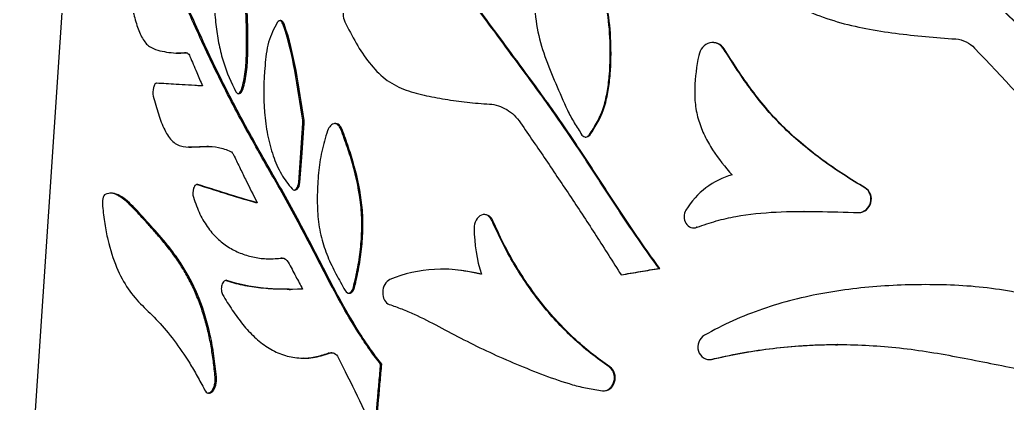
# Model space of a CAD drawing. Header units: millimetres. Extents: x -54 to 586, y 8 to 412.
# Drawn here: x 296.11 to 326.8, y 175.41 to 187.34 of the extents above; entities that cross this region are included whole.
import ezdxf

# ---------------------------------------------------------------- set-up
doc = ezdxf.new("R2010")
doc.units = ezdxf.units.MM
doc.layers.add('OUTLINE', color=7, linetype='Continuous', lineweight=25)

msp = doc.modelspace()

# ---------------------------------------------------------------- linework, layer by layer
at = {"layer": 'OUTLINE'}
for p, q in [((298.54819, 204.68356), (296.10678, 167.97387)), ((300.9822, 186.30197), (301.22313, 186.30748)), ((301.26725, 186.30748), (301.22313, 186.30748)), ((301.27584, 186.30788), (301.22456, 186.30788)), ((301.26725, 186.30748), (301.27536, 186.30632)), ((301.78647, 185.27932), (301.74324, 185.27932)), ((313.8251, 183.75038), (313.80022, 183.75038)), ((301.96823, 183.39419), (301.92544, 183.39419)), ((303.48835, 181.64236), (303.44799, 181.64236)), ((317.16104, 180.88198), (317.14132, 180.88198)), ((304.26308, 179.92083), (304.22403, 179.92083)), ((315.99581, 179.604), (315.97438, 179.604)), ((310.45405, 179.42106), (310.42432, 179.42106)), ((304.47592, 178.95078), (304.51794, 178.95078)), ((306.51226, 179.009), (306.47664, 179.009)), ((321.5321, 177.23397), (321.51768, 177.23397)), ((305.69661, 176.96814), (305.76867, 176.9783)), ((305.73325, 176.96814), (305.69661, 176.96814)), ((305.80548, 176.98152), (305.76845, 176.98152)), ((307.35705, 176.62031), (307.32287, 176.62031)), ((317.54547, 176.76797), (317.59098, 176.77494)), ((302.22167, 176.22597), (302.17986, 176.22597))]:
    msp.add_line(p, q, dxfattribs=at)
at = {"layer": 'OUTLINE', "flags": 128}
for points in [[(304.77732, 182.27596), (304.84288, 183.19792), (304.87565, 183.65891), (304.9084, 184.11989)], [(304.81572, 182.27596), (304.88126, 183.19792), (304.91401, 183.65891), (304.94675, 184.11989)]]:
    msp.add_lwpolyline(points, dxfattribs=at)
at = {"layer": 'OUTLINE'}
for points, knots in [([(330.26315, 183.92261), (330.25051, 183.93722), (329.94528, 184.29014), (329.32286, 184.95822), (328.39859, 185.9262), (327.39002, 186.93006), (326.30289, 187.97278), (325.14248, 189.05735), (323.97918, 190.12926), (322.82045, 191.19391), (321.67573, 192.25975), (320.54481, 193.32525), (319.41973, 194.38023), (318.3026, 195.42399), (317.19359, 196.45301), (316.1062, 197.45124), (315.0422, 198.41944), (314.00493, 199.36061), (312.98225, 200.28545), (311.97035, 201.19886), (310.97122, 202.0997), (309.98777, 202.98555), (309.02597, 203.85146), (308.40731, 204.40848), (308.09808, 204.68689)], [0, 0, 0, 0, 0.001778, 0.04294951, 0.08410389, 0.12521492, 0.17440964, 0.22363326, 0.27286984, 0.32209817, 0.37129722, 0.42050971, 0.4697558, 0.51900867, 0.56824613, 0.61745114, 0.66481605, 0.71220548, 0.75959224, 0.80695424, 0.85520189, 0.90348147, 0.95175734, 1, 1, 1, 1]), ([(332.76131, 180.84738), (332.53465, 181.15516), (332.30686, 181.4618), (331.83882, 182.06385), (331.60077, 182.36117), (330.87494, 183.24236), (330.37553, 183.81549), (329.35208, 184.9384), (328.82789, 185.48806), (327.76085, 186.56905), (327.21723, 187.10063), (325.57531, 188.66981), (324.46402, 189.68343), (322.26911, 191.70997), (321.19052, 192.7321), (319.05955, 194.74369), (318.00187, 195.72955), (316.4285, 197.17582), (315.90586, 197.65351), (314.87336, 198.59463), (314.3629, 199.05843), (312.85024, 200.43009), (311.86685, 201.3185), (309.95703, 203.04227), (309.03045, 203.8775), (308.13673, 204.68356)], [0, 0, 0, 0, 0.03125, 0.03125, 0.0625, 0.0625, 0.125, 0.125, 0.1875, 0.1875, 0.25, 0.25, 0.375, 0.375, 0.5, 0.5, 0.625, 0.625, 0.6875, 0.6875, 0.75, 0.75, 0.875, 0.875, 1, 1, 1, 1]), ([(315.97438, 179.604), (315.79789, 179.84609), (315.62276, 180.08848), (315.28087, 180.57882), (315.11347, 180.82622), (314.61594, 181.57011), (314.292, 182.06964), (313.64395, 183.0621), (313.31951, 183.55442), (312.65738, 184.51738), (312.31861, 184.98702), (311.63898, 185.9143), (311.29786, 186.37144), (310.62569, 187.28393), (310.29525, 187.74039), (309.32271, 189.11087), (308.69411, 190.02098), (307.45255, 191.79317), (306.84514, 192.65944), (305.67934, 194.3761), (305.12014, 195.22254), (304.30471, 196.44442), (304.03733, 196.84361), (303.51593, 197.62924), (303.26247, 198.0173), (302.76837, 198.77808), (302.52612, 199.1462), (302.155, 199.63338), (302.0313, 199.78541), (301.78035, 200.05179), (301.65123, 200.15905), (301.52544, 200.26446)], [0, 0, 0, 0, 0.03125, 0.03125, 0.0625, 0.0625, 0.125, 0.125, 0.1875, 0.1875, 0.25, 0.25, 0.3125, 0.3125, 0.375, 0.375, 0.5, 0.5, 0.625, 0.625, 0.75, 0.75, 0.8125, 0.8125, 0.875, 0.875, 0.9375, 0.9375, 0.96875, 0.96875, 1, 1, 1, 1]), ([(315.9958, 179.604), (315.81962, 179.84604), (315.64479, 180.08839), (315.30351, 180.57862), (315.13641, 180.82596), (314.63977, 181.56968), (314.31642, 182.06908), (313.66955, 183.06132), (313.3457, 183.55354), (312.68476, 184.51636), (312.34658, 184.98595), (311.66811, 185.91314), (311.32756, 186.37024), (310.6565, 187.28266), (310.32661, 187.73909), (309.35569, 189.10945), (308.72815, 190.01951), (307.48862, 191.7917), (306.88219, 192.65798), (305.71824, 194.37469), (305.15992, 195.2212), (304.34576, 196.44323), (304.07878, 196.84249), (303.55816, 197.62826), (303.30507, 198.01638), (302.8117, 198.77733), (302.5698, 199.14559), (302.1992, 199.63298), (302.07564, 199.7851), (301.825, 200.05166), (301.69602, 200.15899), (301.57036, 200.26446)], [0, 0, 0, 0, 0.03125, 0.03125, 0.0625, 0.0625, 0.125, 0.125, 0.1875, 0.1875, 0.25, 0.25, 0.3125, 0.3125, 0.375, 0.375, 0.5, 0.5, 0.625, 0.625, 0.75, 0.75, 0.8125, 0.8125, 0.875, 0.875, 0.9375, 0.9375, 0.96875, 0.96875, 1, 1, 1, 1]), ([(313.80022, 183.75038), (313.89132, 183.88835), (313.98261, 184.02631), (314.14201, 184.31756), (314.20773, 184.47298), (314.30836, 184.80153), (314.34403, 184.96801), (314.39964, 185.3033), (314.41905, 185.47221), (314.45923, 185.98163), (314.46395, 186.32415), (314.44178, 186.99867), (314.41016, 187.33217), (314.28733, 187.98814), (314.19721, 188.31403), (313.97551, 188.93705), (313.84453, 189.23532), (313.549, 189.80897), (313.38482, 190.08634), (313.02883, 190.6122), (312.83199, 190.85427), (312.63514, 191.09456)], [0, 0, 0, 0, 0.0625, 0.0625, 0.125, 0.125, 0.1875, 0.1875, 0.25, 0.25, 0.375, 0.375, 0.5, 0.5, 0.625, 0.625, 0.75, 0.75, 0.875, 0.875, 1, 1, 1, 1]), ([(313.8251, 183.75038), (313.9161, 183.88838), (314.00728, 184.02639), (314.16646, 184.31768), (314.23208, 184.47309), (314.33255, 184.80161), (314.36816, 184.96805), (314.42369, 185.30327), (314.44308, 185.47213), (314.48322, 185.9814), (314.48795, 186.32384), (314.46588, 186.99822), (314.43436, 187.33165), (314.31184, 187.98749), (314.22193, 188.31333), (314.00066, 188.93639), (313.86991, 189.23471), (313.57487, 189.80844), (313.41096, 190.08586), (313.05543, 190.61195), (312.85881, 190.85415), (312.66218, 191.09456)], [0, 0, 0, 0, 0.0625, 0.0625, 0.125, 0.125, 0.1875, 0.1875, 0.25, 0.25, 0.375, 0.375, 0.5, 0.5, 0.625, 0.625, 0.75, 0.75, 0.875, 0.875, 1, 1, 1, 1]), ([(307.32287, 176.62031), (307.21488, 176.76182), (307.10777, 176.90333), (306.90006, 177.19212), (306.79998, 177.34003), (306.50863, 177.79177), (306.32463, 178.1017), (305.79255, 179.0462), (305.46418, 179.69573), (304.97044, 180.64851), (304.80529, 180.9619), (304.47116, 181.57576), (304.30264, 181.87682), (303.79855, 182.76895), (303.46462, 183.34776), (302.82646, 184.50348), (302.52332, 185.08349), (301.95108, 186.25314), (301.67969, 186.83953), (301.16364, 188.00339), (300.91863, 188.58056), (300.56806, 189.43058), (300.45399, 189.71116), (300.23153, 190.26604), (300.12233, 190.53838), (300.01706, 190.80958)], [0, 0, 0, 0, 0.03125, 0.03125, 0.0625, 0.0625, 0.125, 0.125, 0.25, 0.25, 0.3125, 0.3125, 0.375, 0.375, 0.5, 0.5, 0.625, 0.625, 0.75, 0.75, 0.875, 0.875, 0.9375, 0.9375, 1, 1, 1, 1]), ([(307.35705, 176.62031), (307.24923, 176.76183), (307.14228, 176.90335), (306.93489, 177.19214), (306.83498, 177.34005), (306.5441, 177.79178), (306.36042, 178.10167), (305.82926, 179.04607), (305.50148, 179.69549), (305.00861, 180.64816), (304.84375, 180.96152), (304.51019, 181.57536), (304.34196, 181.87641), (303.83871, 182.76854), (303.50531, 183.34738), (302.86817, 184.50314), (302.56552, 185.08316), (301.99423, 186.25284), (301.72329, 186.83923), (301.20811, 188.00314), (300.9635, 188.58033), (300.61352, 189.43042), (300.49964, 189.71103), (300.27755, 190.26596), (300.16852, 190.53834), (300.06343, 190.80958)], [0, 0, 0, 0, 0.03125, 0.03125, 0.0625, 0.0625, 0.125, 0.125, 0.25, 0.25, 0.3125, 0.3125, 0.375, 0.375, 0.5, 0.5, 0.625, 0.625, 0.75, 0.75, 0.875, 0.875, 0.9375, 0.9375, 1, 1, 1, 1]), ([(312.25892, 190.86315), (312.24654, 190.54578), (312.23194, 190.22845), (312.18236, 189.5942), (312.15373, 189.27715), (312.1129, 188.64273), (312.09934, 188.32538), (312.10931, 187.68995), (312.13524, 187.37592), (312.29872, 186.46947), (312.52996, 185.90675), (312.88192, 185.07179), (312.99933, 184.79312), (313.19519, 184.38803), (313.26579, 184.25652), (313.41785, 184.00065), (313.49845, 183.87568), (313.57933, 183.7507)], [0, 0, 0, 0, 0.125, 0.125, 0.25, 0.25, 0.375, 0.375, 0.5, 0.5, 0.75, 0.75, 0.875, 0.875, 0.9375, 0.9375, 1, 1, 1, 1]), ([(302.3654, 189.51449), (302.30839, 189.32697), (302.26449, 189.13274), (302.19931, 188.7324), (302.17809, 188.52441), (302.15605, 188.1153), (302.15488, 187.91235), (302.16957, 187.50921), (302.1856, 187.30851), (302.23254, 186.9221), (302.26345, 186.73467), (302.33987, 186.37073), (302.38568, 186.19335), (302.54282, 185.68314), (302.67228, 185.37569), (302.82574, 185.09665)], [0, 0, 0, 0, 0.125, 0.125, 0.25, 0.25, 0.375, 0.375, 0.5, 0.5, 0.625, 0.625, 0.75, 0.75, 1, 1, 1, 1]), ([(302.99588, 185.16931), (303.05362, 185.34172), (303.09177, 185.52621), (303.1387, 185.90552), (303.14773, 186.09348), (303.15501, 186.46812), (303.15302, 186.65479), (303.15107, 187.02834), (303.15107, 187.21523), (303.13572, 187.58718), (303.12025, 187.77072), (303.05366, 188.11324), (302.9981, 188.26936), (302.88329, 188.56737), (302.82395, 188.7136), (302.75718, 188.95652), (302.73858, 189.04262), (302.71394, 189.22226), (302.70819, 189.31497), (302.7091, 189.41065)], [0, 0, 0, 0, 0.125, 0.125, 0.25, 0.25, 0.375, 0.375, 0.5, 0.5, 0.625, 0.625, 0.75, 0.75, 0.875, 0.875, 0.9375, 0.9375, 1, 1, 1, 1]), ([(303.03721, 185.16931), (303.0948, 185.3415), (303.13288, 185.52569), (303.17978, 185.90442), (303.18884, 186.09208), (303.1962, 186.46614), (303.19425, 186.65249), (303.19233, 187.02544), (303.19236, 187.21203), (303.1773, 187.58339), (303.162, 187.76693), (303.09626, 188.10918), (303.04112, 188.26548), (302.9263, 188.56432), (302.86684, 188.71054), (302.79947, 188.95522), (302.7807, 189.04226), (302.75611, 189.22155), (302.7503, 189.31441), (302.75122, 189.41065)], [0, 0, 0, 0, 0.125, 0.125, 0.25, 0.25, 0.375, 0.375, 0.5, 0.5, 0.625, 0.625, 0.75, 0.75, 0.875, 0.875, 0.9375, 0.9375, 1, 1, 1, 1]), ([(318.69976, 189.41598), (318.76807, 189.27668), (318.83654, 189.1374), (318.98899, 188.87081), (319.07448, 188.74467), (319.26858, 188.5101), (319.37692, 188.40012), (319.60578, 188.19581), (319.72569, 188.10203), (320.10036, 187.84323), (320.37262, 187.70037), (320.93267, 187.45857), (321.22009, 187.3594), (322.098, 187.10347), (322.70817, 186.99315), (323.94311, 186.83534), (324.56768, 186.78686), (325.19578, 186.73721)], [0, 0, 0, 0, 0.0625, 0.0625, 0.125, 0.125, 0.1875, 0.1875, 0.25, 0.25, 0.375, 0.375, 0.5, 0.5, 0.75, 0.75, 1, 1, 1, 1]), ([(299.50785, 188.13413), (299.544, 187.96586), (299.58098, 187.79775), (299.66008, 187.46971), (299.70213, 187.30964), (299.79844, 187.0126), (299.85319, 186.87677), (299.98456, 186.64638), (300.05777, 186.56159), (300.21905, 186.44845), (300.30666, 186.41524), (300.48595, 186.36446), (300.57823, 186.34765), (300.7668, 186.31618), (300.86325, 186.30349), (301.06162, 186.29696), (301.16346, 186.30225), (301.26725, 186.30749)], [0, 0, 0, 0, 0.125, 0.125, 0.25, 0.25, 0.375, 0.375, 0.5, 0.5, 0.625, 0.625, 0.75, 0.75, 0.875, 0.875, 1, 1, 1, 1]), ([(306.54041, 187.92818), (306.48431, 187.95835), (306.42129, 187.95905), (306.3044, 187.89921), (306.25341, 187.84082), (306.18204, 187.6921), (306.16233, 187.60451), (306.15928, 187.42841), (306.17622, 187.3434), (306.20953, 187.27333)], [0, 0, 0, 0, 0.25, 0.25, 0.5, 0.5, 0.75, 0.75, 1, 1, 1, 1]), ([(304.1114, 187.25202), (304.0087, 187.05906), (303.90552, 186.86588), (303.7745, 186.4015), (303.75012, 186.15695), (303.69003, 185.42066), (303.67756, 184.93497), (303.733, 184.22006), (303.76451, 183.98186), (303.85392, 183.5291), (303.91169, 183.31293), (304.05432, 182.90091), (304.13875, 182.70601), (304.33747, 182.36557), (304.45319, 182.2188), (304.57054, 182.07217)], [0, 0, 0, 0, 0.125, 0.125, 0.25, 0.25, 0.5, 0.5, 0.625, 0.625, 0.75, 0.75, 0.875, 0.875, 1, 1, 1, 1]), ([(304.3202, 187.20617), (304.29998, 187.26096), (304.26522, 187.29938), (304.18678, 187.31716), (304.14425, 187.29535), (304.1114, 187.25202)], [0, 0, 0, 0, 0.5, 0.5, 1, 1, 1, 1]), ([(304.28066, 187.20617), (304.27088, 187.22696), (304.25132, 187.26857), (304.21585, 187.30175), (304.19247, 187.30426), (304.1857, 187.30498)], [0, 0, 0, 0, 0.4150452, 0.83076568, 1, 1, 1, 1]), ([(306.20953, 187.27333), (306.32286, 187.04608), (306.43747, 186.81909), (306.68813, 186.38962), (306.82343, 186.18616), (307.12135, 185.80969), (307.28528, 185.63881), (307.63946, 185.36271), (307.83143, 185.25603), (308.24234, 185.09509), (308.45492, 185.03933), (308.88761, 184.9434), (309.10768, 184.90212), (309.55419, 184.82671), (309.78027, 184.7933), (310.23902, 184.74292), (310.47185, 184.72742), (310.7071, 184.7121)], [0, 0, 0, 0, 0.125, 0.125, 0.25, 0.25, 0.375, 0.375, 0.5, 0.5, 0.625, 0.625, 0.75, 0.75, 0.875, 0.875, 1, 1, 1, 1]), ([(304.90446, 184.21052), (304.81971, 184.72495), (304.74723, 185.2453), (304.56032, 186.26163), (304.44583, 186.7569), (304.28066, 187.20617)], [0, 0, 0, 0, 0.5, 0.5, 1, 1, 1, 1]), ([(304.94282, 184.21052), (304.85824, 184.72491), (304.78592, 185.2452), (304.59939, 186.26149), (304.48512, 186.75679), (304.3202, 187.20617)], [0, 0, 0, 0, 0.5, 0.5, 1, 1, 1, 1]), ([(318.0018, 186.42526), (317.95319, 186.50222), (317.88502, 186.56298), (317.72603, 186.63149), (317.63526, 186.63843), (317.46696, 186.59432), (317.38817, 186.54323), (317.26904, 186.40508), (317.22826, 186.31846), (317.20931, 186.22599)], [0, 0, 0, 0, 0.25, 0.25, 0.5, 0.5, 0.75, 0.75, 1, 1, 1, 1]), ([(317.98314, 186.42526), (317.95113, 186.4668), (317.88704, 186.54997), (317.75853, 186.61962), (317.66957, 186.62316), (317.6313, 186.62468)], [0, 0, 0, 0, 0.36237979, 0.72570373, 1, 1, 1, 1]), ([(301.29158, 186.304), (301.29675, 186.30352), (301.32129, 186.30127), (301.3594, 186.26766), (301.38434, 186.21887), (301.39578, 186.19651)], [0, 0, 0, 0, 0.12646383, 0.59963204, 1, 1, 1, 1]), ([(322.37155, 182.10515), (322.14752, 182.241), (321.92429, 182.37694), (321.48725, 182.66127), (321.27291, 182.80885), (320.64293, 183.26889), (320.24169, 183.59934), (319.68549, 184.14179), (319.50729, 184.3315), (319.16844, 184.72441), (319.00766, 184.9275), (318.54366, 185.55072), (318.26078, 185.98653), (317.98314, 186.42526)], [0, 0, 0, 0, 0.125, 0.125, 0.25, 0.25, 0.5, 0.5, 0.625, 0.625, 0.75, 0.75, 1, 1, 1, 1]), ([(322.38345, 182.10515), (322.15968, 182.24104), (321.93673, 182.37703), (321.50024, 182.66144), (321.28619, 182.80905), (320.65707, 183.2692), (320.2564, 183.59971), (319.70109, 184.14221), (319.52319, 184.33192), (319.18492, 184.72481), (319.02443, 184.92787), (318.56127, 185.55098), (318.27892, 185.98666), (318.0018, 186.42526)], [0, 0, 0, 0, 0.125, 0.125, 0.25, 0.25, 0.5, 0.5, 0.625, 0.625, 0.75, 0.75, 1, 1, 1, 1]), ([(325.78463, 186.45225), (326.65338, 185.53465), (327.51977, 184.60814), (329.24426, 182.73894), (330.10274, 181.79782), (330.96198, 180.85488)], [0, 0, 0, 0, 0.5, 0.5, 1, 1, 1, 1]), ([(301.39578, 186.19652), (301.43048, 186.11404), (301.46535, 186.03137), (301.50041, 185.94855), (301.53547, 185.86573), (301.57072, 185.78274), (301.60615, 185.69962), (301.66572, 185.5599), (301.72582, 185.41977), (301.78647, 185.27932)], [0, 0, 0, 0, 0.00034927266, 0.00034927266, 0.00034927266, 0.00069854505, 0.00069854505, 0.00069854505, 0.0012856105, 0.0012856105, 0.0012856105, 0.0012856105]), ([(317.20931, 186.22599), (317.14185, 185.88775), (317.09323, 185.54893), (317.07951, 185.03894), (317.08488, 184.86865), (317.12433, 184.52721), (317.15989, 184.35722), (317.2582, 184.03443), (317.32064, 183.87904), (317.46619, 183.57746), (317.54977, 183.43084), (317.81992, 183.01067), (318.02686, 182.7531), (318.24869, 182.50727)], [0, 0, 0, 0, 0.25, 0.25, 0.375, 0.375, 0.5, 0.5, 0.625, 0.625, 0.75, 0.75, 1, 1, 1, 1]), ([(300.36408, 185.36417), (300.34436, 185.36515), (300.32421, 185.35189), (300.28854, 185.30192), (300.2732, 185.26513), (300.24141, 185.13988), (300.23945, 185.03554), (300.25788, 184.96024)], [0, 0, 0, 0, 0.25, 0.25, 0.5, 0.5, 1, 1, 1, 1]), ([(301.74324, 185.27932), (301.60985, 185.28671), (301.34308, 185.30151), (300.87193, 185.32897), (300.55646, 185.34907), (300.35712, 185.36177)], [0, 0, 0, 0, 0.26907673, 0.53815285, 1, 1, 1, 1]), ([(302.82574, 185.09665), (302.85327, 185.04708), (302.89499, 185.02463), (302.97683, 185.05336), (303.01471, 185.10383), (303.03721, 185.16931)], [0, 0, 0, 0, 0.5, 0.5, 1, 1, 1, 1]), ([(302.89008, 185.04062), (302.89529, 185.04132), (302.91496, 185.04397), (302.94756, 185.07519), (302.97761, 185.12101), (302.99102, 185.15646), (302.99588, 185.1693)], [0, 0, 0, 0, 0.12185077, 0.46031481, 0.80450107, 1, 1, 1, 1]), ([(300.25788, 184.96024), (300.30731, 184.77131), (300.35768, 184.58254), (300.4725, 184.22777), (300.53664, 184.06069), (300.6855, 183.76054), (300.7688, 183.63418), (300.91544, 183.50221), (300.96737, 183.46748), (301.07396, 183.41704), (301.1291, 183.40121), (301.29885, 183.37235), (301.41711, 183.37656), (301.6569, 183.38392), (301.77927, 183.39071), (302.02792, 183.39617), (302.15403, 183.3928), (302.4072, 183.33829), (302.53296, 183.29023), (302.66079, 183.24233)], [0, 0, 0, 0, 0.125, 0.125, 0.25, 0.25, 0.375, 0.375, 0.4375, 0.4375, 0.5, 0.5, 0.625, 0.625, 0.75, 0.75, 0.875, 0.875, 1, 1, 1, 1]), ([(310.7071, 184.7121), (310.89325, 184.70289), (311.07576, 184.64408), (311.40367, 184.44427), (311.55172, 184.30179), (311.67148, 184.12819)], [0, 0, 0, 0, 0.5, 0.5, 1, 1, 1, 1]), ([(304.9084, 184.11989), (304.90895, 184.12783), (304.90927, 184.13579), (304.90935, 184.14372), (304.90943, 184.15164), (304.90927, 184.15955), (304.90889, 184.1674), (304.90818, 184.182), (304.90666, 184.19645), (304.90446, 184.21052)], [0, 0, 0, 0, 0.00002387918, 0.00002387918, 0.00002387918, 0.000047757396, 0.000047757396, 0.000047757396, 0.0000922760979, 0.0000922760979, 0.0000922760979, 0.0000922760979]), ([(304.94675, 184.11989), (304.9473, 184.12783), (304.94762, 184.13579), (304.9477, 184.14372), (304.94778, 184.15164), (304.94762, 184.15955), (304.94724, 184.1674), (304.94653, 184.182), (304.94502, 184.19645), (304.94282, 184.21052)], [0, 0, 0, 0, 0.0000238791039, 0.0000238791039, 0.0000238791039, 0.0000477572504, 0.0000477572504, 0.0000477572504, 0.0000922717785, 0.0000922717785, 0.0000922717785, 0.0000922717785]), ([(305.67241, 183.88357), (305.60814, 183.67111), (305.54408, 183.45864), (305.44599, 183.02304), (305.41461, 182.79894), (305.37248, 182.34332), (305.35957, 182.11483), (305.35078, 181.66181), (305.35553, 181.43654), (305.39336, 180.98983), (305.42839, 180.7678), (305.53254, 180.35558), (305.59998, 180.16095), (305.75523, 179.78612), (305.84332, 179.6061), (306.02706, 179.25558), (306.12329, 179.08445), (306.22034, 178.91334)], [0, 0, 0, 0, 0.125, 0.125, 0.25, 0.25, 0.375, 0.375, 0.5, 0.5, 0.625, 0.625, 0.75, 0.75, 0.875, 0.875, 1, 1, 1, 1]), ([(306.12472, 183.92513), (306.10258, 183.98332), (306.07004, 184.03133), (305.99172, 184.09504), (305.94551, 184.11056), (305.85266, 184.10184), (305.80689, 184.07796), (305.72812, 183.99951), (305.69537, 183.94547), (305.67241, 183.88357)], [0, 0, 0, 0, 0.25, 0.25, 0.5, 0.5, 0.75, 0.75, 1, 1, 1, 1]), ([(306.08817, 183.92513), (306.07131, 183.96017), (306.03758, 184.03031), (305.96148, 184.09512), (305.90482, 184.10214), (305.87803, 184.10546)], [0, 0, 0, 0, 0.34490828, 0.6902586, 1, 1, 1, 1]), ([(306.47664, 179.009), (306.52491, 179.21917), (306.57322, 179.42934), (306.65294, 179.85274), (306.68344, 180.06612), (306.72509, 180.49637), (306.73688, 180.71332), (306.7384, 181.15037), (306.72733, 181.36419), (306.66106, 181.99235), (306.57579, 182.39459), (306.41351, 182.98322), (306.3534, 183.17654), (306.22467, 183.55439), (306.15616, 183.73975), (306.08817, 183.92513)], [0, 0, 0, 0, 0.125, 0.125, 0.25, 0.25, 0.375, 0.375, 0.5, 0.5, 0.75, 0.75, 0.875, 0.875, 1, 1, 1, 1]), ([(306.51226, 179.009), (306.56046, 179.21916), (306.60871, 179.42932), (306.68834, 179.85269), (306.71881, 180.06606), (306.76043, 180.49626), (306.77222, 180.71318), (306.77377, 181.15017), (306.76274, 181.36396), (306.69665, 181.99209), (306.61155, 182.39434), (306.44957, 182.983), (306.38956, 183.17636), (306.26102, 183.5543), (306.19261, 183.7397), (306.12472, 183.92513)], [0, 0, 0, 0, 0.125, 0.125, 0.25, 0.25, 0.375, 0.375, 0.5, 0.5, 0.75, 0.75, 0.875, 0.875, 1, 1, 1, 1]), ([(311.67148, 184.12819), (311.93305, 183.74583), (312.19647, 183.36221), (312.7213, 182.58723), (312.98352, 182.19668), (313.5061, 181.40912), (313.76652, 181.012), (314.28439, 180.21112), (314.54057, 179.80629), (314.79703, 179.39978)], [0, 0, 0, 0, 0.25, 0.25, 0.5, 0.5, 0.75, 0.75, 1, 1, 1, 1]), ([(313.57933, 183.7507), (313.60875, 183.71012), (313.65354, 183.68588), (313.74597, 183.68608), (313.79244, 183.71021), (313.8251, 183.75038)], [0, 0, 0, 0, 0.5, 0.5, 1, 1, 1, 1]), ([(313.67446, 183.68859), (313.68337, 183.6881), (313.71045, 183.68661), (313.75649, 183.70636), (313.78535, 183.73542), (313.80022, 183.75038)], [0, 0, 0, 0, 0.19206203, 0.58380071, 1, 1, 1, 1]), ([(301.34174, 183.3796), (301.37709, 183.37871), (301.4848, 183.37601), (301.63402, 183.38561), (301.79331, 183.3924), (301.87868, 183.39201), (301.92544, 183.3918)], [0, 0, 0, 0, 0.1884791, 0.57416279, 0.76675913, 1, 1, 1, 1]), ([(302.75234, 183.13665), (302.8125, 183.00978), (302.87326, 182.88292), (302.93459, 182.75609), (302.99592, 182.62927), (303.05784, 182.50246), (303.12033, 182.37568), (303.24086, 182.13115), (303.36354, 181.88671), (303.48835, 181.64236)], [0, 0, 0, 0, 0.00052537545, 0.00052537545, 0.00052537545, 0.00105075091, 0.00105075091, 0.00105075091, 0.00206404736, 0.00206404736, 0.00206404736, 0.00206404736]), ([(318.24869, 182.50727), (317.95377, 182.43427), (317.67651, 182.29403), (317.19158, 181.92144), (316.97873, 181.6855), (316.81097, 181.41544)], [0, 0, 0, 0, 0.5, 0.5, 1, 1, 1, 1]), ([(301.64235, 182.21609), (301.61819, 182.22402), (301.59257, 182.21631), (301.54604, 182.17297), (301.52568, 182.13758), (301.48273, 182.01065), (301.47946, 181.8994), (301.5032, 181.8192)], [0, 0, 0, 0, 0.25, 0.25, 0.5, 0.5, 1, 1, 1, 1]), ([(304.57054, 182.07217), (304.61404, 182.02563), (304.67552, 182.02267), (304.7746, 182.10722), (304.80901, 182.19018), (304.81572, 182.27596)], [0, 0, 0, 0, 0.5, 0.5, 1, 1, 1, 1]), ([(304.63463, 182.03879), (304.64884, 182.04351), (304.67968, 182.05376), (304.72175, 182.09954), (304.756, 182.16497), (304.77248, 182.22782), (304.77629, 182.26573), (304.77732, 182.27596)], [0, 0, 0, 0, 0.19653826, 0.42659605, 0.66294613, 0.90902633, 1, 1, 1, 1]), ([(322.16643, 181.34081), (322.25363, 181.339), (322.33963, 181.36911), (322.47764, 181.48059), (322.52698, 181.55905), (322.57189, 181.73242), (322.56717, 181.82422), (322.50397, 181.98998), (322.44626, 182.05991), (322.37155, 182.10515)], [0, 0, 0, 0, 0.25, 0.25, 0.5, 0.5, 0.75, 0.75, 1, 1, 1, 1]), ([(322.17861, 181.34081), (322.26576, 181.339), (322.35172, 181.36919), (322.48949, 181.48074), (322.53871, 181.55926), (322.58346, 181.7325), (322.57875, 181.82424), (322.51568, 181.98996), (322.45808, 182.05989), (322.38345, 182.10515)], [0, 0, 0, 0, 0.25, 0.25, 0.5, 0.5, 0.75, 0.75, 1, 1, 1, 1]), ([(298.75658, 181.90484), (298.73079, 181.89191), (298.70589, 181.83904), (298.67577, 181.696), (298.671, 181.60999), (298.6777, 181.53905)], [0, 0, 0, 0, 0.5, 0.5, 1, 1, 1, 1]), ([(302.22167, 176.22597), (302.19713, 176.44761), (302.17276, 176.66927), (302.11198, 177.10293), (302.0744, 177.31404), (301.93887, 177.92851), (301.81963, 178.3192), (301.54493, 179.01033), (301.38861, 179.31637), (301.13744, 179.72952), (301.05075, 179.85942), (300.87706, 180.10291), (300.78963, 180.21722), (300.52759, 180.54315), (300.35332, 180.73787), (300.01549, 181.11247), (299.85288, 181.29647), (299.53403, 181.62978), (299.37679, 181.77307), (299.14403, 181.90515), (299.06694, 181.9369), (298.91067, 181.94922), (298.83214, 181.92702), (298.75658, 181.90484)], [0, 0, 0, 0, 0.0625, 0.0625, 0.125, 0.125, 0.25, 0.25, 0.375, 0.375, 0.4375, 0.4375, 0.5, 0.5, 0.625, 0.625, 0.75, 0.75, 0.875, 0.875, 0.9375, 0.9375, 1, 1, 1, 1]), ([(302.17986, 176.22597), (302.16186, 176.38833), (302.12589, 176.71291), (302.05667, 177.19466), (301.95938, 177.65866), (301.83502, 178.11915), (301.68351, 178.56617), (301.5026, 178.99637), (301.30088, 179.39028), (301.07191, 179.76859), (300.82171, 180.12266), (300.55588, 180.45533), (300.28971, 180.75814), (300.03021, 181.05039), (299.77754, 181.33065), (299.55972, 181.55699), (299.37298, 181.72735), (299.2313, 181.83105), (299.10701, 181.8989), (299.0056, 181.93791), (298.94037, 181.94057), (298.91081, 181.94177)], [0, 0, 0, 0, 0.04865816, 0.09726858, 0.14695358, 0.19664937, 0.25179682, 0.3069484, 0.36418845, 0.42144766, 0.48809531, 0.55484205, 0.62156691, 0.68944373, 0.75732596, 0.82516609, 0.86958024, 0.91398102, 0.94438167, 0.97480415, 1, 1, 1, 1]), ([(301.5032, 181.8192), (301.56653, 181.63499), (301.63091, 181.45126), (301.78464, 181.12716), (301.87266, 180.98406), (302.06496, 180.72213), (302.16966, 180.60581), (302.38939, 180.40484), (302.5052, 180.319), (302.74798, 180.17201), (302.87516, 180.11061), (303.13486, 180.01217), (303.26803, 179.97467), (303.54075, 179.92009), (303.68042, 179.90394), (303.9672, 179.89952), (304.11426, 179.91017), (304.26308, 179.92084)], [0, 0, 0, 0, 0.125, 0.125, 0.25, 0.25, 0.375, 0.375, 0.5, 0.5, 0.625, 0.625, 0.75, 0.75, 0.875, 0.875, 1, 1, 1, 1]), ([(298.6777, 181.53905), (298.69937, 181.3546), (298.72154, 181.17023), (298.7753, 180.81924), (298.80763, 180.65412), (298.91872, 180.18261), (299.01099, 179.89368), (299.22376, 179.38628), (299.34403, 179.16442), (299.61181, 178.77169), (299.76033, 178.60277), (300.07514, 178.28601), (300.23994, 178.13108), (300.56986, 177.77506), (300.73641, 177.57686), (301.06601, 177.14225), (301.22876, 176.90696), (301.46755, 176.52578), (301.54588, 176.39314), (301.69935, 176.11594), (301.77489, 175.97234), (301.85142, 175.82876)], [0, 0, 0, 0, 0.0625, 0.0625, 0.125, 0.125, 0.25, 0.25, 0.375, 0.375, 0.5, 0.5, 0.625, 0.625, 0.75, 0.75, 0.875, 0.875, 0.9375, 0.9375, 1, 1, 1, 1]), ([(316.81097, 181.41544), (316.77319, 181.35366), (316.75349, 181.28126), (316.75237, 181.13626), (316.77163, 181.0636), (316.84546, 180.94632), (316.90118, 180.90089), (317.02669, 180.85681), (317.09673, 180.85746), (317.16104, 180.88199)], [0, 0, 0, 0, 0.25, 0.25, 0.5, 0.5, 0.75, 0.75, 1, 1, 1, 1]), ([(310.81487, 181.08395), (310.78194, 181.15982), (310.72961, 181.22007), (310.60048, 181.2848), (310.52698, 181.2875), (310.39073, 181.23162), (310.33154, 181.17496), (310.24961, 181.02761), (310.22882, 180.94026), (310.22926, 180.85265)], [0, 0, 0, 0, 0.25, 0.25, 0.5, 0.5, 0.75, 0.75, 1, 1, 1, 1]), ([(310.78559, 181.08395), (310.76563, 181.12051), (310.72566, 181.1937), (310.63674, 181.26182), (310.57116, 181.27139), (310.54163, 181.2757)], [0, 0, 0, 0, 0.354248304, 0.709275466, 1, 1, 1, 1]), ([(314.42706, 176.53821), (314.2286, 176.67892), (314.03157, 176.81984), (313.65308, 177.1219), (313.47061, 177.28154), (312.93863, 177.77945), (312.60753, 178.1391), (311.99841, 178.9049), (311.71823, 179.31394), (311.3386, 179.95559), (311.2181, 180.17379), (310.99275, 180.62207), (310.88882, 180.85294), (310.78559, 181.08395)], [0, 0, 0, 0, 0.125, 0.125, 0.25, 0.25, 0.5, 0.5, 0.75, 0.75, 0.875, 0.875, 1, 1, 1, 1]), ([(314.45065, 176.53821), (314.25243, 176.67897), (314.05563, 176.81993), (313.67762, 177.12209), (313.4954, 177.28177), (312.96416, 177.7798), (312.63357, 178.1395), (312.02543, 178.90534), (311.74574, 179.31436), (311.36681, 179.95591), (311.24653, 180.17406), (311.02163, 180.62223), (310.9179, 180.85302), (310.81487, 181.08395)], [0, 0, 0, 0, 0.125, 0.125, 0.25, 0.25, 0.5, 0.5, 0.75, 0.75, 0.875, 0.875, 1, 1, 1, 1]), ([(317.16104, 180.88199), (317.35736, 180.95064), (317.55439, 181.0193), (317.95501, 181.13555), (318.15933, 181.18128), (318.7766, 181.29132), (319.19527, 181.33392), (320.03852, 181.37702), (320.46349, 181.37854), (321.31768, 181.36543), (321.747, 181.35248), (322.17861, 181.34081)], [0, 0, 0, 0, 0.125, 0.125, 0.25, 0.25, 0.5, 0.5, 0.75, 0.75, 1, 1, 1, 1]), ([(320.48487, 181.37523), (320.48082, 181.37523), (320.47602, 181.37523), (320.47108, 181.37523), (320.4703, 181.37523)], [0, 0, 0, 0, 0.84237752, 1, 1, 1, 1]), ([(317.03944, 180.86661), (317.06537, 180.8668), (317.10005, 180.86705), (317.133, 180.87898), (317.14132, 180.88198)], [0, 0, 0, 0, 0.74769723, 1, 1, 1, 1]), ([(304.45089, 179.7972), (304.48994, 179.72348), (304.52907, 179.64965), (304.56829, 179.57571), (304.60751, 179.50176), (304.6468, 179.4277), (304.68617, 179.35351), (304.75613, 179.22166), (304.82632, 179.08942), (304.89666, 178.95673)], [0, 0, 0, 0, 0.00030043546, 0.00030043546, 0.00030043546, 0.00060087099, 0.00060087099, 0.00060087099, 0.00113485195, 0.00113485195, 0.00113485195, 0.00113485195]), ([(310.45405, 179.42106), (309.96726, 179.54296), (309.47829, 179.59771), (308.51771, 179.5457), (308.05317, 179.43973), (307.60768, 179.25584)], [0, 0, 0, 0, 0.5, 0.5, 1, 1, 1, 1]), ([(310.42432, 179.42106), (310.29371, 179.45113), (310.03199, 179.51137), (309.63952, 179.56024), (309.36291, 179.58238), (309.21914, 179.57693), (309.20447, 179.57637)], [0, 0, 0, 0, 0.32075568, 0.64274116, 0.96352926, 1, 1, 1, 1]), ([(314.79476, 179.40337), (314.89019, 179.41973), (315.08801, 179.45365), (315.48032, 179.52054), (315.77933, 179.57105), (315.97438, 179.604)], [0, 0, 0, 0, 0.24472177, 0.50732776, 1, 1, 1, 1]), ([(314.79703, 179.39978), (314.89926, 179.41737), (315.00176, 179.43495), (315.10452, 179.45254), (315.20728, 179.47012), (315.31031, 179.48771), (315.41359, 179.5053), (315.60677, 179.53819), (315.80086, 179.57109), (315.9958, 179.604)], [0, 0, 0, 0, 0.00034825183, 0.00034825183, 0.00034825183, 0.00069650365, 0.00069650365, 0.00069650365, 0.00134790246, 0.00134790246, 0.00134790246, 0.00134790246]), ([(302.54401, 179.22858), (302.5146, 179.23843), (302.48327, 179.22965), (302.42724, 179.1778), (302.40419, 179.13628), (302.37446, 179.03669), (302.36848, 178.98112), (302.37548, 178.8753), (302.38838, 178.82683), (302.409, 178.7908)], [0, 0, 0, 0, 0.25, 0.25, 0.5, 0.5, 0.75, 0.75, 1, 1, 1, 1]), ([(307.60768, 179.25584), (307.54516, 179.22991), (307.49018, 179.17603), (307.41149, 179.03218), (307.38959, 178.94617), (307.38587, 178.77262), (307.40424, 178.68772), (307.47635, 178.55214), (307.53013, 178.50297), (307.59168, 178.48249)], [0, 0, 0, 0, 0.25, 0.25, 0.5, 0.5, 0.75, 0.75, 1, 1, 1, 1]), ([(304.47932, 178.95503), (304.39191, 178.95398), (304.08998, 178.95036), (303.70586, 178.9772), (303.31689, 179.02626), (303.03788, 179.07733), (302.7652, 179.14214), (302.59002, 179.19977), (302.50244, 179.22858)], [0, 0, 0, 0, 0.12207245, 0.42163432, 0.56587221, 0.71010669, 0.8550561, 1, 1, 1, 1]), ([(306.22034, 178.91334), (306.25741, 178.8487), (306.31996, 178.81762), (306.43943, 178.85762), (306.49059, 178.9261), (306.51226, 179.009)], [0, 0, 0, 0, 0.5, 0.5, 1, 1, 1, 1]), ([(306.30591, 178.83467), (306.31626, 178.83416), (306.34487, 178.83276), (306.39108, 178.85994), (306.43717, 178.91049), (306.46404, 178.96512), (306.47403, 178.99991), (306.47664, 179.009)], [0, 0, 0, 0, 0.14196809, 0.39241464, 0.64596917, 0.9074613, 1, 1, 1, 1]), ([(332.80993, 176.44699), (332.53878, 176.66261), (332.26659, 176.87635), (331.6882, 177.24367), (331.38633, 177.40488), (330.45877, 177.84964), (329.80379, 178.08514), (328.4993, 178.50585), (327.84439, 178.69427), (326.51729, 178.96909), (325.84321, 179.0463), (324.82119, 179.09379), (324.47779, 179.09912), (323.79596, 179.09424), (323.45716, 179.08411), (322.44739, 179.02702), (321.78302, 178.95392), (320.80081, 178.77777), (320.47579, 178.70798), (319.83082, 178.54306), (319.50967, 178.44749), (318.88081, 178.23002), (318.57233, 178.10925), (317.96887, 177.83836), (317.67604, 177.68209), (317.38531, 177.52384)], [0, 0, 0, 0, 0.0625, 0.0625, 0.125, 0.125, 0.25, 0.25, 0.375, 0.375, 0.5, 0.5, 0.5625, 0.5625, 0.625, 0.625, 0.75, 0.75, 0.8125, 0.8125, 0.875, 0.875, 0.9375, 0.9375, 1, 1, 1, 1]), ([(302.409, 178.7908), (302.50708, 178.62702), (302.60664, 178.4634), (302.81583, 178.15079), (302.92517, 178.00116), (303.15537, 177.71834), (303.27655, 177.58533), (303.53019, 177.34696), (303.66311, 177.24128), (303.94344, 177.06196), (304.09197, 176.98773), (304.39949, 176.87709), (304.55759, 176.84068), (304.88258, 176.80524), (305.05071, 176.80451), (305.39074, 176.856), (305.56101, 176.91187), (305.73325, 176.96813)], [0, 0, 0, 0, 0.125, 0.125, 0.25, 0.25, 0.375, 0.375, 0.5, 0.5, 0.625, 0.625, 0.75, 0.75, 0.875, 0.875, 1, 1, 1, 1]), ([(307.59168, 178.48249), (307.71989, 178.43652), (307.84903, 178.39062), (308.10671, 178.2911), (308.23502, 178.2368), (308.61837, 178.06073), (308.87313, 177.92999), (309.38697, 177.66143), (309.64558, 177.52215), (310.17193, 177.25118), (310.43973, 177.11953), (310.9856, 176.86676), (311.26299, 176.74492), (311.82656, 176.50949), (312.11229, 176.39434), (312.69374, 176.17619), (312.98871, 176.07341), (313.44131, 175.94413), (313.59413, 175.90626), (313.90451, 175.84429), (314.06178, 175.81893), (314.21982, 175.79358)], [0, 0, 0, 0, 0.0625, 0.0625, 0.125, 0.125, 0.25, 0.25, 0.375, 0.375, 0.5, 0.5, 0.625, 0.625, 0.75, 0.75, 0.875, 0.875, 0.9375, 0.9375, 1, 1, 1, 1]), ([(317.38531, 177.52384), (317.30612, 177.47817), (317.2439, 177.4026), (317.17696, 177.2243), (317.1729, 177.12401), (317.22482, 176.94418), (317.28115, 176.86537), (317.43025, 176.76988), (317.52237, 176.75444), (317.60987, 176.77494)], [0, 0, 0, 0, 0.25, 0.25, 0.5, 0.5, 0.75, 0.75, 1, 1, 1, 1]), ([(317.59098, 176.77494), (317.88971, 176.83948), (318.48735, 176.96858), (319.40318, 177.11108), (320.34135, 177.20125), (321.04773, 177.23861), (321.44521, 177.23073), (321.51761, 177.22929)], [0, 0, 0, 0, 0.23478122, 0.46969194, 0.70437539, 0.94615278, 1, 1, 1, 1]), ([(317.60987, 176.77494), (317.90497, 176.84262), (318.2014, 176.90948), (318.79785, 177.01866), (319.09776, 177.06398), (320.00231, 177.17773), (320.61192, 177.22075), (321.84447, 177.242), (322.4674, 177.22021), (323.41212, 177.13611), (323.72771, 177.0993), (324.35618, 177.00985), (324.66968, 176.95709), (325.60999, 176.7862), (326.23658, 176.65534), (327.49892, 176.41424), (328.13594, 176.30475), (329.41181, 176.12078), (330.0515, 176.04623), (331.01444, 175.96912), (331.33592, 175.9484), (331.98038, 175.92252), (332.30355, 175.91928), (332.62678, 175.91639)], [0, 0, 0, 0, 0.0625, 0.0625, 0.125, 0.125, 0.25, 0.25, 0.375, 0.375, 0.4375, 0.4375, 0.5, 0.5, 0.625, 0.625, 0.75, 0.75, 0.875, 0.875, 0.9375, 0.9375, 1, 1, 1, 1]), ([(304.9115, 176.81683), (304.96468, 176.81525), (305.08548, 176.81165), (305.27874, 176.84608), (305.48684, 176.90015), (305.62669, 176.94547), (305.69661, 176.96814)], [0, 0, 0, 0, 0.20744653, 0.47127401, 0.73563618, 1, 1, 1, 1]), ([(305.73325, 176.96813), (305.78362, 176.98772), (305.8361, 176.9856), (305.93064, 176.93896), (305.97216, 176.89458), (306.00207, 176.83649)], [0, 0, 0, 0, 0.5, 0.5, 1, 1, 1, 1]), ([(307.13514, 174.48125), (307.16556, 174.82746), (307.19596, 175.17368), (307.22635, 175.5199), (307.24245, 175.7033), (307.25854, 175.8867), (307.27463, 176.0701), (307.29071, 176.2535), (307.30679, 176.43691), (307.32287, 176.62031)], [0.00006199702, 0.00006199702, 0.00006199702, 0.00006199702, 0.00110468073, 0.00110468073, 0.00110468073, 0.00165702112, 0.00165702112, 0.00165702112, 0.00220936153, 0.00220936153, 0.00220936153, 0.00220936153]), ([(307.16403, 174.41949), (307.19624, 174.78629), (307.22843, 175.15309), (307.2606, 175.5199), (307.27669, 175.7033), (307.29277, 175.8867), (307.30884, 176.0701), (307.32492, 176.2535), (307.34099, 176.43691), (307.35705, 176.62031)], [0, 0, 0, 0, 0.00110467526, 0.00110467526, 0.00110467526, 0.00165701292, 0.00165701292, 0.00165701292, 0.00220935059, 0.00220935059, 0.00220935059, 0.00220935059]), ([(314.21325, 175.79474), (314.24532, 175.79454), (314.31525, 175.7941), (314.4179, 175.84528), (314.50741, 175.93221), (314.56938, 176.04929), (314.59574, 176.18427), (314.58149, 176.32155), (314.52703, 176.45068), (314.46105, 176.50845), (314.42706, 176.53821)], [0, 0, 0, 0, 0.10273848, 0.22412193, 0.34616449, 0.47113561, 0.59931813, 0.72981077, 0.86081517, 1, 1, 1, 1]), ([(314.21982, 175.79358), (314.29892, 175.78368), (314.38034, 175.80689), (314.51544, 175.90843), (314.56691, 175.98498), (314.61892, 176.15703), (314.61934, 176.25116), (314.56846, 176.41977), (314.51788, 176.49151), (314.45065, 176.53821)], [0, 0, 0, 0, 0.25, 0.25, 0.5, 0.5, 0.75, 0.75, 1, 1, 1, 1]), ([(301.85142, 175.82876), (301.88132, 175.76996), (301.92246, 175.73431), (302.01345, 175.71733), (302.06138, 175.73661), (302.14496, 175.82798), (302.17925, 175.89692), (302.22142, 176.05549), (302.22865, 176.14328), (302.22167, 176.22597)], [0, 0, 0, 0, 0.25, 0.25, 0.5, 0.5, 0.75, 0.75, 1, 1, 1, 1]), ([(301.94693, 175.72827), (301.96447, 175.72873), (302.00594, 175.72983), (302.06854, 175.78322), (302.1258, 175.87305), (302.16641, 175.99099), (302.18501, 176.11507), (302.1814, 176.19287), (302.17986, 176.22597)], [0, 0, 0, 0, 0.13330728, 0.31504034, 0.48839515, 0.6718952, 0.86038587, 1, 1, 1, 1])]:
    msp.add_open_spline(points, degree=3, knots=knots, dxfattribs=at)
for points in [[(325.19578, 186.73721), (325.41932, 186.71915), (325.62941, 186.61475), (325.78463, 186.45225)], [(301.78647, 185.27932), (301.27042, 185.3076), (300.7957, 185.33588), (300.36408, 185.36417)], [(302.66079, 183.24233), (302.69673, 183.22378), (302.72832, 183.18652), (302.75234, 183.13665)], [(303.44799, 181.64236), (302.78304, 181.83352), (302.16582, 182.02471), (301.59917, 182.21609)], [(303.48835, 181.64236), (302.82442, 181.83352), (302.20814, 182.02471), (301.64235, 182.21609)], [(310.22926, 180.85265), (310.23473, 180.35897), (310.31029, 179.87333), (310.45405, 179.42106)], [(304.26308, 179.92084), (304.33568, 179.92911), (304.40548, 179.88157), (304.45089, 179.7972)], [(304.89666, 178.95673), (304.04236, 178.93106), (303.24867, 178.98006), (302.54401, 179.22858)], [(306.00207, 176.83649), (306.39872, 176.0534), (306.78748, 175.24692), (307.16403, 174.41949)]]:
    msp.add_open_spline(points, degree=3, dxfattribs=at)

doc.saveas('drawing.dxf')
